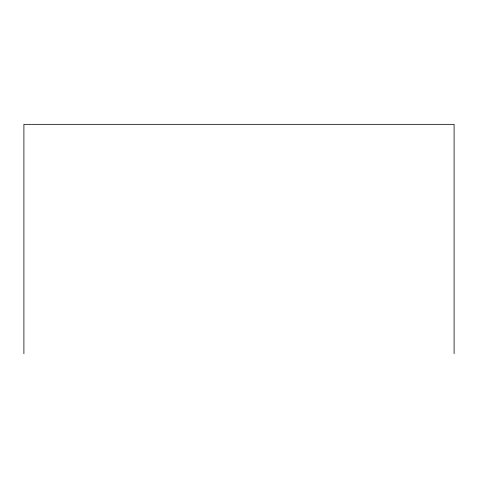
<?xml version="1.0" encoding="UTF-8"?>
<svg xmlns="http://www.w3.org/2000/svg" width="478" height="478" viewBox="0 0 478 478"><rect width="100%" height="100%" fill="white"/><g stroke="black" fill="none" stroke-linecap="round" stroke-linejoin="round"><path stroke-width="0.72" d="M454.1 353.66L454.1 124.34L23.9 124.34L23.9 353.66"/></g></svg>
